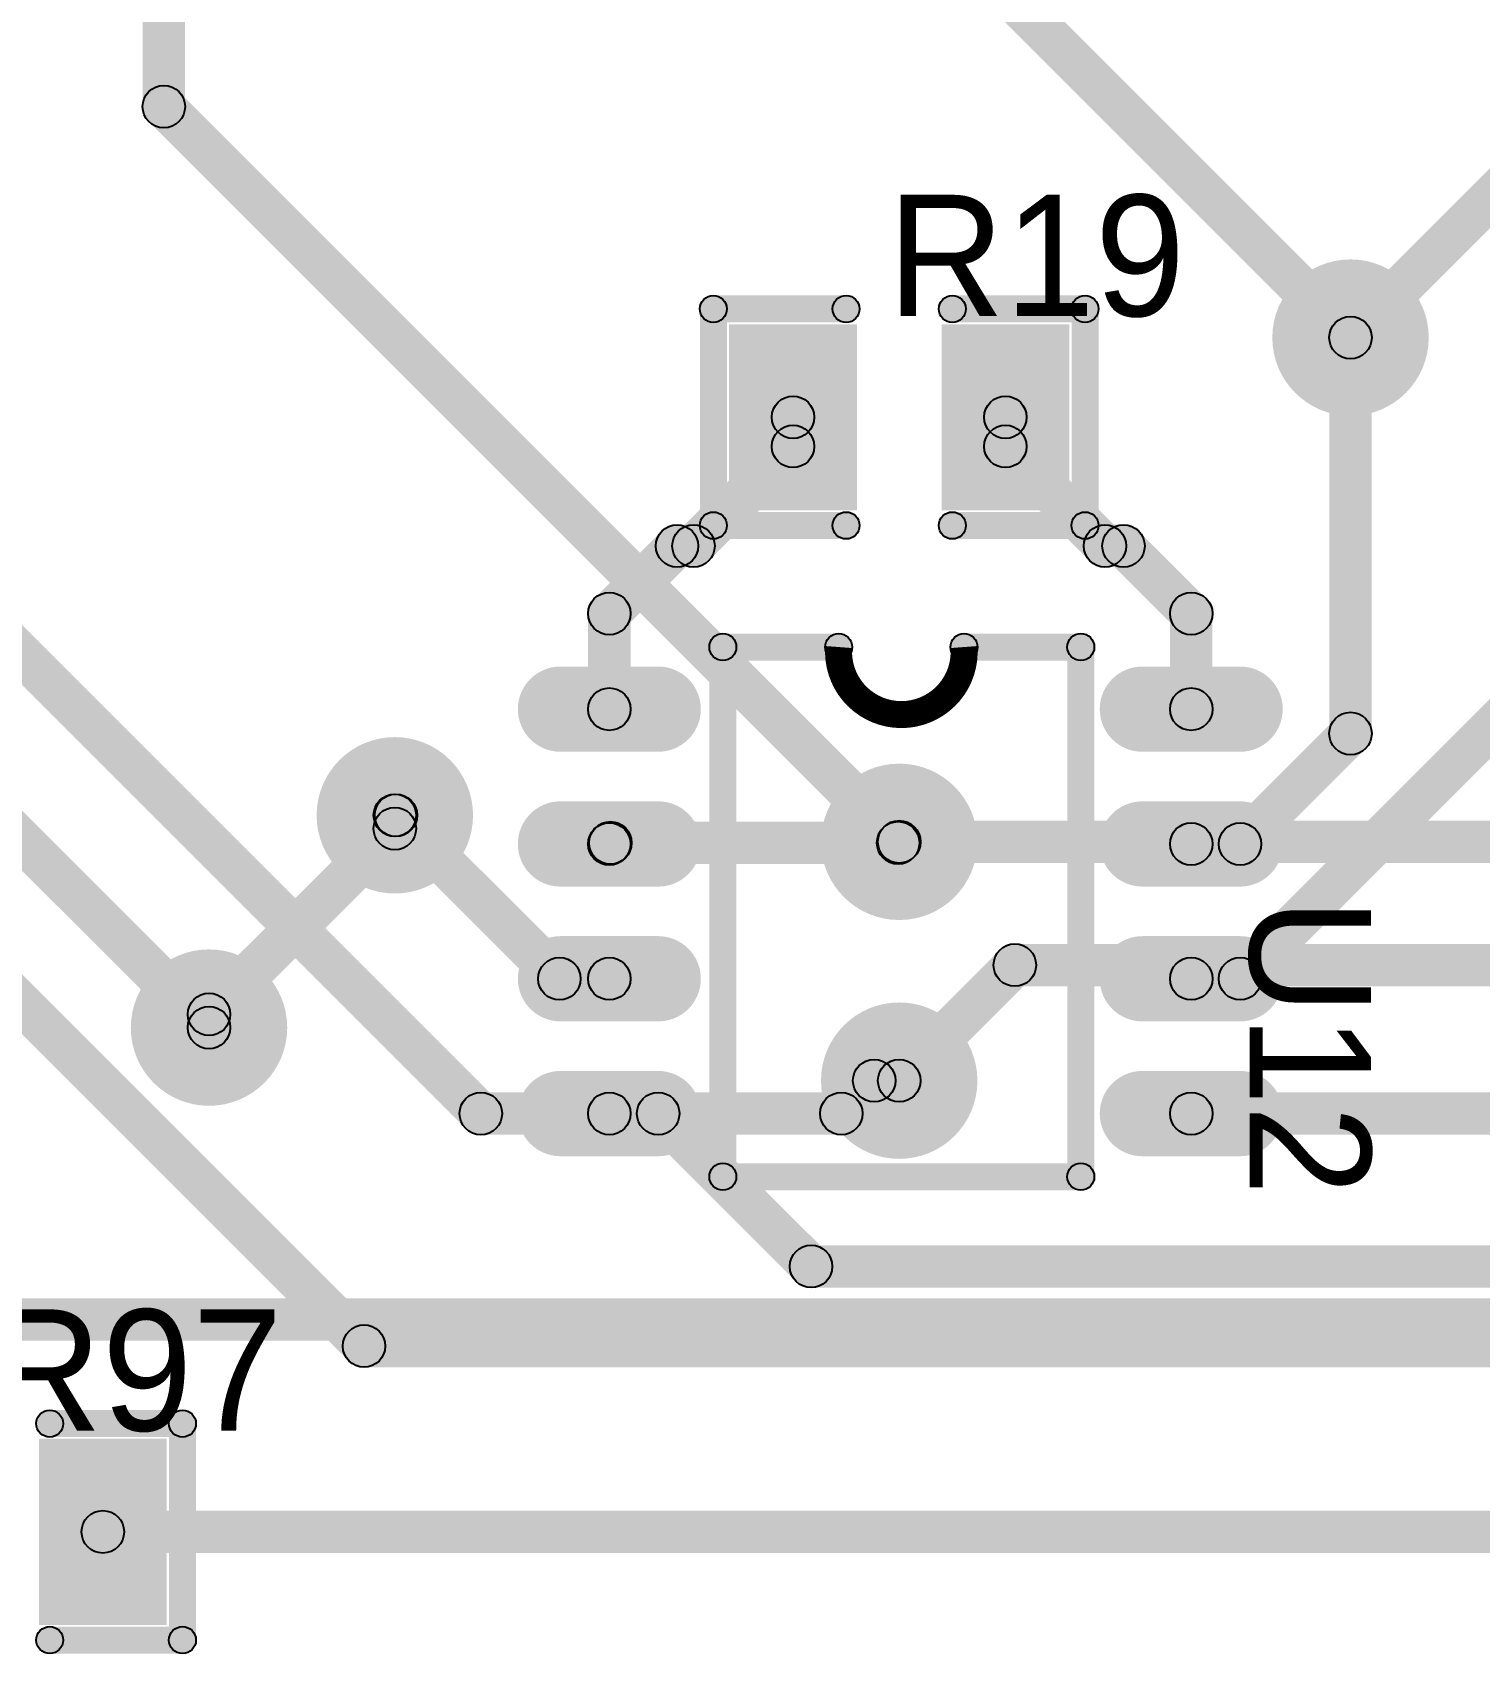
# Model space of a CAD drawing. Header units: millimetres. Extents: x 1.24 to 8.03, y 2.12 to 7.05.
# Drawn here: x 2.188 to 2.725, y 4.463 to 5.064 of the extents above; entities that cross this region are included whole.
import ezdxf

# ---------------------------------------------------------------- set-up
doc = ezdxf.new("R2010")
doc.units = ezdxf.units.MM
doc.header["$MEASUREMENT"] = 0
for name, color, linetype in [('BottomLayer', 5, 'Continuous'), ('BottomSolder', 6, 'Continuous'), ('TopLayer', 1, 'Continuous'), ('TopOverlay', 2, 'Continuous'), ('TopPaste', 8, 'Continuous'), ('TopSolder', 216, 'Continuous'), ('ViaHoleLayer', 16, 'Continuous')]:
    doc.layers.add(name, color=color, linetype=linetype)

# ---------------------------------------------------------------- blocks, each defined once
blk = doc.blocks.new('SOIC_8_L5_0_W4_0_P1_27_LS6_0_BL_10')
at = {"layer": 'TopLayer'}
h = blk.add_hatch(color=1, dxfattribs=at)
edge = h.paths.add_edge_path()
edge.add_arc((-0.075, 0.125984), 0.011811, 0, 180)
edge.add_line((-0.086811, 0.125984), (-0.086811, 0.089763))
edge.add_arc((-0.075, 0.089763), 0.011811, 180, 360)
edge.add_line((-0.063189, 0.089763), (-0.063189, 0.125984))
h = blk.add_hatch(color=1, dxfattribs=at)
edge = h.paths.add_edge_path()
edge.add_arc((-0.025, 0.125984), 0.011811, 0, 180)
edge.add_line((-0.036811, 0.125984), (-0.036811, 0.089763))
edge.add_arc((-0.025, 0.089763), 0.011811, 180, 360)
edge.add_line((-0.013189, 0.089763), (-0.013189, 0.125984))
h = blk.add_hatch(color=1, dxfattribs=at)
edge = h.paths.add_edge_path()
edge.add_arc((0.025, 0.125984), 0.011811, 0, 180)
edge.add_line((0.013189, 0.125984), (0.013189, 0.089763))
edge.add_arc((0.025, 0.089763), 0.011811, 180, 360)
edge.add_line((0.036811, 0.089763), (0.036811, 0.125984))
h = blk.add_hatch(color=1, dxfattribs=at)
edge = h.paths.add_edge_path()
edge.add_arc((0.075, 0.125984), 0.011811, 0, 180)
edge.add_line((0.063189, 0.125984), (0.063189, 0.089763))
edge.add_arc((0.075, 0.089763), 0.011811, 180, 360)
edge.add_line((0.086811, 0.089763), (0.086811, 0.125984))
h = blk.add_hatch(color=1, dxfattribs=at)
edge = h.paths.add_edge_path()
edge.add_arc((-0.075, -0.089763), 0.011811, 0, 180)
edge.add_line((-0.086811, -0.089763), (-0.086811, -0.125984))
edge.add_arc((-0.075, -0.125984), 0.011811, 180, 360)
edge.add_line((-0.063189, -0.125984), (-0.063189, -0.089763))
h = blk.add_hatch(color=1, dxfattribs=at)
edge = h.paths.add_edge_path()
edge.add_arc((-0.025, -0.089763), 0.011811, 0, 180)
edge.add_line((-0.036811, -0.089763), (-0.036811, -0.125984))
edge.add_arc((-0.025, -0.125984), 0.011811, 180, 360)
edge.add_line((-0.013189, -0.125984), (-0.013189, -0.089763))
h = blk.add_hatch(color=1, dxfattribs=at)
edge = h.paths.add_edge_path()
edge.add_arc((0.025, -0.089763), 0.011811, 0, 180)
edge.add_line((0.013189, -0.089763), (0.013189, -0.125984))
edge.add_arc((0.025, -0.125984), 0.011811, 180, 360)
edge.add_line((0.036811, -0.125984), (0.036811, -0.089763))
h = blk.add_hatch(color=1, dxfattribs=at)
edge = h.paths.add_edge_path()
edge.add_arc((0.075, -0.089763), 0.011811, 0, 180)
edge.add_line((0.063189, -0.089763), (0.063189, -0.125984))
edge.add_arc((0.075, -0.125984), 0.011811, 180, 360)
edge.add_line((0.086811, -0.125984), (0.086811, -0.089763))
at = {"layer": 'TopOverlay'}
h = blk.add_hatch(color=2, dxfattribs=at)
edge = h.paths.add_edge_path()
edge.add_arc((-0.098031, 0.066929), 0.005, 0, 360)
h = blk.add_hatch(color=2, dxfattribs=at)
edge = h.paths.add_edge_path()
edge.add_arc((-0.098031, 0.066929), 0.005, 0, 360)
for points in [[(-0.093031, 0.023622), (-0.103031, 0.023622), (-0.103031, 0.066929), (-0.093031, 0.066929)], [(0.098425, 0.071929), (0.098425, 0.061929), (-0.098031, 0.061929), (-0.098031, 0.071929)], [(0.103425, -0.065797), (0.093425, -0.065797), (0.093425, 0.066929), (0.103425, 0.066929)], [(-0.093031, -0.065797), (-0.103031, -0.065797), (-0.103031, -0.022835), (-0.093031, -0.022835)], [(0.098425, -0.060797), (0.098425, -0.070797), (-0.098031, -0.070797), (-0.098031, -0.060797)]]:
    blk.add_hatch(color=2, dxfattribs=at).paths.add_polyline_path(points)
h = blk.add_hatch(color=2, dxfattribs=at)
edge = h.paths.add_edge_path()
edge.add_arc((0.098425, 0.066929), 0.005, 0, 360)
h = blk.add_hatch(color=2, dxfattribs=at)
edge = h.paths.add_edge_path()
edge.add_arc((0.098425, 0.066929), 0.005, 0, 360)
h = blk.add_hatch(color=2, dxfattribs=at)
edge = h.paths.add_edge_path()
edge.add_arc((-0.098031, 0.023622), 0.005, 0, 360)
h = blk.add_hatch(color=2, dxfattribs=at)
edge = h.paths.add_edge_path()
edge.add_arc((-0.098031, 0.023622), 0.005, 0, 360)
h = blk.add_hatch(color=2, dxfattribs=at)
edge = h.paths.add_edge_path()
edge.add_arc((-0.098031, -0.022835), 0.005, 0, 360)
h = blk.add_hatch(color=2, dxfattribs=at)
edge = h.paths.add_edge_path()
edge.add_arc((-0.098031, -0.022835), 0.005, 0, 360)
h = blk.add_hatch(color=2, dxfattribs=at)
edge = h.paths.add_edge_path()
edge.add_arc((-0.098031, -0.065797), 0.005, 0, 360)
h = blk.add_hatch(color=2, dxfattribs=at)
edge = h.paths.add_edge_path()
edge.add_arc((-0.098031, -0.065797), 0.005, 0, 360)
h = blk.add_hatch(color=2, dxfattribs=at)
edge = h.paths.add_edge_path()
edge.add_arc((0.098425, -0.065797), 0.005, 0, 360)
h = blk.add_hatch(color=2, dxfattribs=at)
edge = h.paths.add_edge_path()
edge.add_arc((0.098425, -0.065797), 0.005, 0, 360)
at = {"layer": 'TopPaste'}
h = blk.add_hatch(color=8, dxfattribs=at)
edge = h.paths.add_edge_path()
edge.add_arc((-0.075, 0.125984), 0.011811, 0, 180)
edge.add_line((-0.086811, 0.125984), (-0.086811, 0.089763))
edge.add_arc((-0.075, 0.089763), 0.011811, 180, 360)
edge.add_line((-0.063189, 0.089763), (-0.063189, 0.125984))
h = blk.add_hatch(color=8, dxfattribs=at)
edge = h.paths.add_edge_path()
edge.add_arc((-0.025, 0.125984), 0.011811, 0, 180)
edge.add_line((-0.036811, 0.125984), (-0.036811, 0.089763))
edge.add_arc((-0.025, 0.089763), 0.011811, 180, 360)
edge.add_line((-0.013189, 0.089763), (-0.013189, 0.125984))
h = blk.add_hatch(color=8, dxfattribs=at)
edge = h.paths.add_edge_path()
edge.add_arc((0.025, 0.125984), 0.011811, 0, 180)
edge.add_line((0.013189, 0.125984), (0.013189, 0.089763))
edge.add_arc((0.025, 0.089763), 0.011811, 180, 360)
edge.add_line((0.036811, 0.089763), (0.036811, 0.125984))
h = blk.add_hatch(color=8, dxfattribs=at)
edge = h.paths.add_edge_path()
edge.add_arc((0.075, 0.125984), 0.011811, 0, 180)
edge.add_line((0.063189, 0.125984), (0.063189, 0.089763))
edge.add_arc((0.075, 0.089763), 0.011811, 180, 360)
edge.add_line((0.086811, 0.089763), (0.086811, 0.125984))
h = blk.add_hatch(color=8, dxfattribs=at)
edge = h.paths.add_edge_path()
edge.add_arc((-0.075, -0.089763), 0.011811, 0, 180)
edge.add_line((-0.086811, -0.089763), (-0.086811, -0.125984))
edge.add_arc((-0.075, -0.125984), 0.011811, 180, 360)
edge.add_line((-0.063189, -0.125984), (-0.063189, -0.089763))
h = blk.add_hatch(color=8, dxfattribs=at)
edge = h.paths.add_edge_path()
edge.add_arc((-0.025, -0.089763), 0.011811, 0, 180)
edge.add_line((-0.036811, -0.089763), (-0.036811, -0.125984))
edge.add_arc((-0.025, -0.125984), 0.011811, 180, 360)
edge.add_line((-0.013189, -0.125984), (-0.013189, -0.089763))
h = blk.add_hatch(color=8, dxfattribs=at)
edge = h.paths.add_edge_path()
edge.add_arc((0.025, -0.089763), 0.011811, 0, 180)
edge.add_line((0.013189, -0.089763), (0.013189, -0.125984))
edge.add_arc((0.025, -0.125984), 0.011811, 180, 360)
edge.add_line((0.036811, -0.125984), (0.036811, -0.089763))
h = blk.add_hatch(color=8, dxfattribs=at)
edge = h.paths.add_edge_path()
edge.add_arc((0.075, -0.089763), 0.011811, 0, 180)
edge.add_line((0.063189, -0.089763), (0.063189, -0.125984))
edge.add_arc((0.075, -0.125984), 0.011811, 180, 360)
edge.add_line((0.086811, -0.125984), (0.086811, -0.089763))
at = {"layer": 'TopSolder'}
h = blk.add_hatch(color=216, dxfattribs=at)
edge = h.paths.add_edge_path()
edge.add_arc((-0.075, 0.125984), 0.015811, 0, 180)
edge.add_line((-0.090811, 0.125984), (-0.090811, 0.089763))
edge.add_arc((-0.075, 0.089763), 0.015811, 180, 360)
edge.add_line((-0.059189, 0.089763), (-0.059189, 0.125984))
h = blk.add_hatch(color=216, dxfattribs=at)
edge = h.paths.add_edge_path()
edge.add_arc((-0.025, 0.125984), 0.015811, 0, 180)
edge.add_line((-0.040811, 0.125984), (-0.040811, 0.089763))
edge.add_arc((-0.025, 0.089763), 0.015811, 180, 360)
edge.add_line((-0.009189, 0.089763), (-0.009189, 0.125984))
h = blk.add_hatch(color=216, dxfattribs=at)
edge = h.paths.add_edge_path()
edge.add_arc((0.025, 0.125984), 0.015811, 0, 180)
edge.add_line((0.009189, 0.125984), (0.009189, 0.089763))
edge.add_arc((0.025, 0.089763), 0.015811, 180, 360)
edge.add_line((0.040811, 0.089763), (0.040811, 0.125984))
h = blk.add_hatch(color=216, dxfattribs=at)
edge = h.paths.add_edge_path()
edge.add_arc((0.075, 0.125984), 0.015811, 0, 180)
edge.add_line((0.059189, 0.125984), (0.059189, 0.089763))
edge.add_arc((0.075, 0.089763), 0.015811, 180, 360)
edge.add_line((0.090811, 0.089763), (0.090811, 0.125984))
h = blk.add_hatch(color=216, dxfattribs=at)
edge = h.paths.add_edge_path()
edge.add_arc((-0.075, -0.089763), 0.015811, 0, 180)
edge.add_line((-0.090811, -0.089763), (-0.090811, -0.125984))
edge.add_arc((-0.075, -0.125984), 0.015811, 180, 360)
edge.add_line((-0.059189, -0.125984), (-0.059189, -0.089763))
h = blk.add_hatch(color=216, dxfattribs=at)
edge = h.paths.add_edge_path()
edge.add_arc((-0.025, -0.089763), 0.015811, 0, 180)
edge.add_line((-0.040811, -0.089763), (-0.040811, -0.125984))
edge.add_arc((-0.025, -0.125984), 0.015811, 180, 360)
edge.add_line((-0.009189, -0.125984), (-0.009189, -0.089763))
h = blk.add_hatch(color=216, dxfattribs=at)
edge = h.paths.add_edge_path()
edge.add_arc((0.025, -0.089763), 0.015811, 0, 180)
edge.add_line((0.009189, -0.089763), (0.009189, -0.125984))
edge.add_arc((0.025, -0.125984), 0.015811, 180, 360)
edge.add_line((0.040811, -0.125984), (0.040811, -0.089763))
h = blk.add_hatch(color=216, dxfattribs=at)
edge = h.paths.add_edge_path()
edge.add_arc((0.075, -0.089763), 0.015811, 0, 180)
edge.add_line((0.059189, -0.089763), (0.059189, -0.125984))
edge.add_arc((0.075, -0.125984), 0.015811, 180, 360)
edge.add_line((0.090811, -0.125984), (0.090811, -0.089763))
at = {"layer": 'TopOverlay', "const_width": 0.01}
blk.add_lwpolyline([(-0.098031, 0.023622, -1.0785851), (-0.098031, -0.022835)], format="xyb", dxfattribs=at)
at = {"layer": 'TopOverlay'}
for centre in [(-0.098031, 0.066929), (-0.098031, 0.066929), (0.098425, 0.066929), (0.098425, 0.066929), (-0.098031, 0.023622), (-0.098031, 0.023622), (-0.098031, -0.022835), (-0.098031, -0.022835), (-0.098031, -0.065797), (-0.098031, -0.065797), (0.098425, -0.065797), (0.098425, -0.065797)]:
    blk.add_circle(centre, 0.005, dxfattribs=at)
blk = doc.blocks.new('R0805_66')
at = {"layer": 'TopLayer'}
for points in [[(-0.05906, 0.03051), (-0.01969, 0.03051), (-0.01969, -0.03051), (-0.05906, -0.03051)], [(0.01969, 0.03051), (0.05906, 0.03051), (0.05906, -0.03051), (0.01969, -0.03051)]]:
    blk.add_hatch(color=1, dxfattribs=at).paths.add_polyline_path(points)
at = {"layer": 'TopOverlay'}
h = blk.add_hatch(color=2, dxfattribs=at)
edge = h.paths.add_edge_path()
edge.add_arc((-0.0689, 0.04016), 0.005, 0, 360)
h = blk.add_hatch(color=2, dxfattribs=at)
edge = h.paths.add_edge_path()
edge.add_arc((-0.0689, 0.04016), 0.005, 0, 360)
for points in [[(-0.0689, 0.03516), (-0.0689, 0.04516), (-0.01969, 0.04516), (-0.01969, 0.03516)], [(0.01969, 0.03516), (0.01969, 0.04516), (0.0689, 0.04516), (0.0689, 0.03516)], [(-0.0739, 0.04016), (-0.0639, 0.04016), (-0.0639, -0.04016), (-0.0739, -0.04016)], [(0.0739, -0.04016), (0.0639, -0.04016), (0.0639, 0.04016), (0.0739, 0.04016)], [(-0.0689, -0.04516), (-0.0689, -0.03516), (-0.01969, -0.03516), (-0.01969, -0.04516)], [(0.01969, -0.04516), (0.01969, -0.03516), (0.0689, -0.03516), (0.0689, -0.04516)]]:
    blk.add_hatch(color=2, dxfattribs=at).paths.add_polyline_path(points)
h = blk.add_hatch(color=2, dxfattribs=at)
edge = h.paths.add_edge_path()
edge.add_arc((-0.01969, 0.04016), 0.005, 0, 360)
h = blk.add_hatch(color=2, dxfattribs=at)
edge = h.paths.add_edge_path()
edge.add_arc((0.01969, 0.04016), 0.005, 0, 360)
h = blk.add_hatch(color=2, dxfattribs=at)
edge = h.paths.add_edge_path()
edge.add_arc((0.0689, 0.04016), 0.005, 0, 360)
h = blk.add_hatch(color=2, dxfattribs=at)
edge = h.paths.add_edge_path()
edge.add_arc((0.0689, 0.04016), 0.005, 0, 360)
h = blk.add_hatch(color=2, dxfattribs=at)
edge = h.paths.add_edge_path()
edge.add_arc((-0.0689, -0.04016), 0.005, 0, 360)
h = blk.add_hatch(color=2, dxfattribs=at)
edge = h.paths.add_edge_path()
edge.add_arc((-0.0689, -0.04016), 0.005, 0, 360)
h = blk.add_hatch(color=2, dxfattribs=at)
edge = h.paths.add_edge_path()
edge.add_arc((-0.01969, -0.04016), 0.005, 0, 360)
h = blk.add_hatch(color=2, dxfattribs=at)
edge = h.paths.add_edge_path()
edge.add_arc((0.01969, -0.04016), 0.005, 0, 360)
h = blk.add_hatch(color=2, dxfattribs=at)
edge = h.paths.add_edge_path()
edge.add_arc((0.0689, -0.04016), 0.005, 0, 360)
h = blk.add_hatch(color=2, dxfattribs=at)
edge = h.paths.add_edge_path()
edge.add_arc((0.0689, -0.04016), 0.005, 0, 360)
at = {"layer": 'TopPaste'}
for points in [[(-0.05906, 0.03051), (-0.01969, 0.03051), (-0.01969, -0.03051), (-0.05906, -0.03051)], [(0.01969, 0.03051), (0.05906, 0.03051), (0.05906, -0.03051), (0.01969, -0.03051)]]:
    blk.add_hatch(color=8, dxfattribs=at).paths.add_polyline_path(points)
at = {"layer": 'TopSolder'}
for points in [[(-0.06305, 0.03451), (-0.01569, 0.03451), (-0.01569, -0.03451), (-0.06305, -0.03451)], [(0.01569, 0.03451), (0.06305, 0.03451), (0.06305, -0.03451), (0.01569, -0.03451)]]:
    blk.add_hatch(color=216, dxfattribs=at).paths.add_polyline_path(points)
at = {"layer": 'TopOverlay'}
for centre in [(-0.0689, 0.04016), (-0.0689, 0.04016), (-0.01969, 0.04016), (0.01969, 0.04016), (0.0689, 0.04016), (0.0689, 0.04016), (-0.0689, -0.04016), (-0.0689, -0.04016), (-0.01969, -0.04016), (0.01969, -0.04016), (0.0689, -0.04016), (0.0689, -0.04016)]:
    blk.add_circle(centre, 0.005, dxfattribs=at)
blk = doc.blocks.new('R0805_72')
at = {"layer": 'TopLayer'}
for points in [[(-0.05906, 0.03051), (-0.01969, 0.03051), (-0.01969, -0.03051), (-0.05906, -0.03051)], [(0.01969, 0.03051), (0.05906, 0.03051), (0.05906, -0.03051), (0.01969, -0.03051)]]:
    blk.add_hatch(color=1, dxfattribs=at).paths.add_polyline_path(points)
at = {"layer": 'TopOverlay'}
h = blk.add_hatch(color=2, dxfattribs=at)
edge = h.paths.add_edge_path()
edge.add_arc((-0.0689, 0.04016), 0.005, 0, 360)
h = blk.add_hatch(color=2, dxfattribs=at)
edge = h.paths.add_edge_path()
edge.add_arc((-0.0689, 0.04016), 0.005, 0, 360)
for points in [[(-0.0689, 0.03516), (-0.0689, 0.04516), (-0.01969, 0.04516), (-0.01969, 0.03516)], [(0.01969, 0.03516), (0.01969, 0.04516), (0.0689, 0.04516), (0.0689, 0.03516)], [(-0.0739, 0.04016), (-0.0639, 0.04016), (-0.0639, -0.04016), (-0.0739, -0.04016)], [(0.0739, -0.04016), (0.0639, -0.04016), (0.0639, 0.04016), (0.0739, 0.04016)], [(-0.0689, -0.04516), (-0.0689, -0.03516), (-0.01969, -0.03516), (-0.01969, -0.04516)], [(0.01969, -0.04516), (0.01969, -0.03516), (0.0689, -0.03516), (0.0689, -0.04516)]]:
    blk.add_hatch(color=2, dxfattribs=at).paths.add_polyline_path(points)
h = blk.add_hatch(color=2, dxfattribs=at)
edge = h.paths.add_edge_path()
edge.add_arc((-0.01969, 0.04016), 0.005, 0, 360)
h = blk.add_hatch(color=2, dxfattribs=at)
edge = h.paths.add_edge_path()
edge.add_arc((0.01969, 0.04016), 0.005, 0, 360)
h = blk.add_hatch(color=2, dxfattribs=at)
edge = h.paths.add_edge_path()
edge.add_arc((0.0689, 0.04016), 0.005, 0, 360)
h = blk.add_hatch(color=2, dxfattribs=at)
edge = h.paths.add_edge_path()
edge.add_arc((0.0689, 0.04016), 0.005, 0, 360)
h = blk.add_hatch(color=2, dxfattribs=at)
edge = h.paths.add_edge_path()
edge.add_arc((-0.0689, -0.04016), 0.005, 0, 360)
h = blk.add_hatch(color=2, dxfattribs=at)
edge = h.paths.add_edge_path()
edge.add_arc((-0.0689, -0.04016), 0.005, 0, 360)
h = blk.add_hatch(color=2, dxfattribs=at)
edge = h.paths.add_edge_path()
edge.add_arc((-0.01969, -0.04016), 0.005, 0, 360)
h = blk.add_hatch(color=2, dxfattribs=at)
edge = h.paths.add_edge_path()
edge.add_arc((0.01969, -0.04016), 0.005, 0, 360)
h = blk.add_hatch(color=2, dxfattribs=at)
edge = h.paths.add_edge_path()
edge.add_arc((0.0689, -0.04016), 0.005, 0, 360)
h = blk.add_hatch(color=2, dxfattribs=at)
edge = h.paths.add_edge_path()
edge.add_arc((0.0689, -0.04016), 0.005, 0, 360)
at = {"layer": 'TopPaste'}
for points in [[(-0.05906, 0.03051), (-0.01969, 0.03051), (-0.01969, -0.03051), (-0.05906, -0.03051)], [(0.01969, 0.03051), (0.05906, 0.03051), (0.05906, -0.03051), (0.01969, -0.03051)]]:
    blk.add_hatch(color=8, dxfattribs=at).paths.add_polyline_path(points)
at = {"layer": 'TopSolder'}
for points in [[(-0.06305, 0.03451), (-0.01569, 0.03451), (-0.01569, -0.03451), (-0.06305, -0.03451)], [(0.01569, 0.03451), (0.06305, 0.03451), (0.06305, -0.03451), (0.01569, -0.03451)]]:
    blk.add_hatch(color=216, dxfattribs=at).paths.add_polyline_path(points)
at = {"layer": 'TopOverlay'}
for centre in [(-0.0689, 0.04016), (-0.0689, 0.04016), (-0.01969, 0.04016), (0.01969, 0.04016), (0.0689, 0.04016), (0.0689, 0.04016), (-0.0689, -0.04016), (-0.0689, -0.04016), (-0.01969, -0.04016), (0.01969, -0.04016), (0.0689, -0.04016), (0.0689, -0.04016)]:
    blk.add_circle(centre, 0.005, dxfattribs=at)

msp = doc.modelspace()

# ---------------------------------------------------------------- hatches: boundary and pattern name
at = {"layer": 'BottomLayer'}
for points in [[(2.30742, 5.30939), (2.31856, 5.32053), (2.68273, 4.95636), (2.6716, 4.94522)], [(2.24505, 5.03645), (2.2293, 5.03645), (2.2293, 5.1194), (2.24505, 5.1194)], [(2.23161, 5.03088), (2.24274, 5.04201), (2.51541, 4.76935), (2.50427, 4.75821)], [(2.2595, 4.69424), (2.24837, 4.70537), (2.31727, 4.77427), (2.3284, 4.76313)], [(2.33071, 4.7687), (2.31496, 4.7687), (2.31496, 4.77362), (2.33071, 4.77362)], [(2.50984, 4.75591), (2.50984, 4.77165), (3.00197, 4.77165), (3.00197, 4.75591)], [(2.55272, 4.7102), (2.55272, 4.72594), (3.41185, 4.72594), (3.41185, 4.7102)], [(2.51541, 4.66963), (2.50427, 4.68076), (2.54715, 4.72364), (2.55828, 4.7125)], [(2.26181, 4.69488), (2.24606, 4.69488), (2.24606, 4.6998), (2.26181, 4.6998)], [(2.07677, 4.57874), (2.07677, 4.59449), (3.22201, 4.59449), (3.22201, 4.57874)]]:
    msp.add_hatch(color=5, dxfattribs=at).paths.add_polyline_path(points)
h = msp.add_hatch(color=5, dxfattribs=at)
edge = h.paths.add_edge_path()
edge.add_arc((2.23718, 5.03645), 0.00787, 0, 360)
h = msp.add_hatch(color=5, dxfattribs=at)
edge = h.paths.add_edge_path()
edge.add_arc((2.23718, 5.03645), 0.00787, 0, 360)
h = msp.add_hatch(color=5, dxfattribs=at)
edge = h.paths.add_edge_path()
edge.add_arc((2.67717, 4.95079), 0.025, 0, 360)
h = msp.add_hatch(color=5, dxfattribs=at)
edge = h.paths.add_edge_path()
edge.add_arc((2.67717, 4.95079), 0.00787, 0, 360)
h = msp.add_hatch(color=5, dxfattribs=at)
edge = h.paths.add_edge_path()
edge.add_arc((2.32283, 4.77362), 0.025, 0, 360)
h = msp.add_hatch(color=5, dxfattribs=at)
edge = h.paths.add_edge_path()
edge.add_arc((2.50984, 4.76378), 0.025, 0, 360)
h = msp.add_hatch(color=5, dxfattribs=at)
edge = h.paths.add_edge_path()
edge.add_arc((2.32283, 4.77362), 0.00787, 0, 360)
h = msp.add_hatch(color=5, dxfattribs=at)
edge = h.paths.add_edge_path()
edge.add_arc((2.32283, 4.7687), 0.00787, 0, 360)
h = msp.add_hatch(color=5, dxfattribs=at)
edge = h.paths.add_edge_path()
edge.add_arc((2.32283, 4.7687), 0.00787, 0, 360)
h = msp.add_hatch(color=5, dxfattribs=at)
edge = h.paths.add_edge_path()
edge.add_arc((2.50984, 4.76378), 0.00787, 0, 360)
h = msp.add_hatch(color=5, dxfattribs=at)
edge = h.paths.add_edge_path()
edge.add_arc((2.50984, 4.76378), 0.00787, 0, 360)
h = msp.add_hatch(color=5, dxfattribs=at)
edge = h.paths.add_edge_path()
edge.add_arc((2.55272, 4.71807), 0.00787, 0, 360)
h = msp.add_hatch(color=5, dxfattribs=at)
edge = h.paths.add_edge_path()
edge.add_arc((2.55272, 4.71807), 0.00787, 0, 360)
h = msp.add_hatch(color=5, dxfattribs=at)
edge = h.paths.add_edge_path()
edge.add_arc((2.25394, 4.69488), 0.025, 0, 360)
h = msp.add_hatch(color=5, dxfattribs=at)
edge = h.paths.add_edge_path()
edge.add_arc((2.25394, 4.6998), 0.00787, 0, 360)
h = msp.add_hatch(color=5, dxfattribs=at)
edge = h.paths.add_edge_path()
edge.add_arc((2.25394, 4.6998), 0.00787, 0, 360)
h = msp.add_hatch(color=5, dxfattribs=at)
edge = h.paths.add_edge_path()
edge.add_arc((2.25394, 4.69488), 0.00787, 0, 360)
h = msp.add_hatch(color=5, dxfattribs=at)
edge = h.paths.add_edge_path()
edge.add_arc((2.50984, 4.6752), 0.025, 0, 360)
h = msp.add_hatch(color=5, dxfattribs=at)
edge = h.paths.add_edge_path()
edge.add_arc((2.50984, 4.6752), 0.00787, 0, 360)
at = {"layer": 'BottomSolder'}
h = msp.add_hatch(color=6, dxfattribs=at)
edge = h.paths.add_edge_path()
edge.add_arc((2.67717, 4.95079), 0.029, 0, 360)
h = msp.add_hatch(color=6, dxfattribs=at)
edge = h.paths.add_edge_path()
edge.add_arc((2.32283, 4.77362), 0.029, 0, 360)
h = msp.add_hatch(color=6, dxfattribs=at)
edge = h.paths.add_edge_path()
edge.add_arc((2.50984, 4.76378), 0.029, 0, 360)
h = msp.add_hatch(color=6, dxfattribs=at)
edge = h.paths.add_edge_path()
edge.add_arc((2.25394, 4.69488), 0.029, 0, 360)
h = msp.add_hatch(color=6, dxfattribs=at)
edge = h.paths.add_edge_path()
edge.add_arc((2.50984, 4.6752), 0.029, 0, 360)
at = {"layer": 'TopLayer'}
for points in [[(2.68273, 4.94522), (2.6716, 4.95636), (2.76018, 5.04494), (2.77132, 5.0338)], [(2.68504, 4.80394), (2.66929, 4.80394), (2.66929, 4.95079), (2.68504, 4.95079)], [(1.96136, 4.91569), (1.97249, 4.92683), (2.31698, 4.58234), (2.30585, 4.5712)], [(2.47835, 4.91043), (2.4626, 4.91043), (2.4626, 4.92126), (2.47835, 4.92126)], [(2.55709, 4.91043), (2.54134, 4.91043), (2.54134, 4.92126), (2.55709, 4.92126)], [(2.43913, 4.86796), (2.428, 4.87909), (2.4649, 4.916), (2.47604, 4.90487)], [(2.54364, 4.90487), (2.55478, 4.916), (2.59169, 4.87909), (2.58055, 4.86796)], [(2.40793, 4.84286), (2.39679, 4.85399), (2.42189, 4.87909), (2.43303, 4.86796)], [(2.42746, 4.86565), (2.42746, 4.8814), (2.43356, 4.8814), (2.43356, 4.86565)], [(2.58612, 4.86565), (2.58612, 4.8814), (2.59301, 4.8814), (2.59301, 4.86565)], [(2.58744, 4.86796), (2.59858, 4.87909), (2.62368, 4.85399), (2.61254, 4.84286)], [(2.14994, 4.85664), (2.16108, 4.86777), (2.36029, 4.66856), (2.34916, 4.65742)], [(2.64179, 4.70742), (2.63065, 4.71856), (2.77002, 4.85793), (2.78116, 4.84679)], [(2.41024, 4.81299), (2.39449, 4.81299), (2.39449, 4.84843), (2.41024, 4.84843)], [(2.62598, 4.81299), (2.61024, 4.81299), (2.61024, 4.84843), (2.62598, 4.84843)], [(2.1319, 4.80578), (2.14304, 4.81692), (2.2595, 4.70045), (2.24837, 4.68931)], [(2.64179, 4.75742), (2.63065, 4.76856), (2.6716, 4.8095), (2.68273, 4.79837)], [(2.32283, 4.76575), (2.32283, 4.7815), (2.32323, 4.7815), (2.32323, 4.76575)], [(2.31766, 4.76805), (2.3288, 4.77919), (2.38943, 4.71856), (2.37829, 4.70742)], [(2.40793, 4.75742), (2.39679, 4.76856), (2.39719, 4.76895), (2.40832, 4.75782)], [(2.40276, 4.75551), (2.40276, 4.77126), (2.50945, 4.77126), (2.50945, 4.75551)], [(2.51502, 4.75782), (2.50388, 4.76895), (2.50427, 4.76935), (2.51541, 4.75821)], [(2.61811, 4.75512), (2.61811, 4.77087), (2.63622, 4.77087), (2.63622, 4.75512)], [(2.38386, 4.70512), (2.38386, 4.72087), (2.40236, 4.72087), (2.40236, 4.70512)], [(2.61811, 4.70512), (2.61811, 4.72087), (2.63622, 4.72087), (2.63622, 4.70512)], [(2.49394, 4.65742), (2.4828, 4.66856), (2.49501, 4.68076), (2.50614, 4.66963)], [(2.50057, 4.66732), (2.50057, 4.68307), (2.50984, 4.68307), (2.50984, 4.66732)], [(2.35472, 4.65512), (2.35472, 4.67087), (2.40236, 4.67087), (2.40236, 4.65512)], [(2.40236, 4.65512), (2.40236, 4.67087), (2.42047, 4.67087), (2.42047, 4.65512)], [(2.4149, 4.65742), (2.42604, 4.66856), (2.48273, 4.61187), (2.4716, 4.60073)], [(2.42047, 4.65512), (2.42047, 4.67087), (2.48837, 4.67087), (2.48837, 4.65512)], [(2.61811, 4.65512), (2.61811, 4.67087), (2.74427, 4.67087), (2.74427, 4.65512)], [(2.47717, 4.59843), (2.47717, 4.61417), (2.83786, 4.61417), (2.83786, 4.59843)], [(2.31141, 4.5689), (2.31141, 4.58465), (2.95276, 4.58465), (2.95276, 4.5689)], [(2.21457, 4.5), (2.21457, 4.51575), (2.9626, 4.51575), (2.9626, 4.5)]]:
    msp.add_hatch(color=1, dxfattribs=at).paths.add_polyline_path(points)
h = msp.add_hatch(color=1, dxfattribs=at)
edge = h.paths.add_edge_path()
edge.add_arc((2.67717, 4.95079), 0.025, 0, 360)
h = msp.add_hatch(color=1, dxfattribs=at)
edge = h.paths.add_edge_path()
edge.add_arc((2.67717, 4.95079), 0.00787, 0, 360)
h = msp.add_hatch(color=1, dxfattribs=at)
edge = h.paths.add_edge_path()
edge.add_arc((2.67717, 4.95079), 0.00787, 0, 360)
h = msp.add_hatch(color=1, dxfattribs=at)
edge = h.paths.add_edge_path()
edge.add_arc((2.47047, 4.92126), 0.00787, 0, 360)
h = msp.add_hatch(color=1, dxfattribs=at)
edge = h.paths.add_edge_path()
edge.add_arc((2.54921, 4.92126), 0.00787, 0, 360)
h = msp.add_hatch(color=1, dxfattribs=at)
edge = h.paths.add_edge_path()
edge.add_arc((2.47047, 4.91043), 0.00787, 0, 360)
h = msp.add_hatch(color=1, dxfattribs=at)
edge = h.paths.add_edge_path()
edge.add_arc((2.47047, 4.91043), 0.00787, 0, 360)
h = msp.add_hatch(color=1, dxfattribs=at)
edge = h.paths.add_edge_path()
edge.add_arc((2.54921, 4.91043), 0.00787, 0, 360)
h = msp.add_hatch(color=1, dxfattribs=at)
edge = h.paths.add_edge_path()
edge.add_arc((2.54921, 4.91043), 0.00787, 0, 360)
h = msp.add_hatch(color=1, dxfattribs=at)
edge = h.paths.add_edge_path()
edge.add_arc((2.42746, 4.87352), 0.00787, 0, 360)
h = msp.add_hatch(color=1, dxfattribs=at)
edge = h.paths.add_edge_path()
edge.add_arc((2.42746, 4.87352), 0.00787, 0, 360)
h = msp.add_hatch(color=1, dxfattribs=at)
edge = h.paths.add_edge_path()
edge.add_arc((2.43356, 4.87352), 0.00787, 0, 360)
h = msp.add_hatch(color=1, dxfattribs=at)
edge = h.paths.add_edge_path()
edge.add_arc((2.43356, 4.87352), 0.00787, 0, 360)
h = msp.add_hatch(color=1, dxfattribs=at)
edge = h.paths.add_edge_path()
edge.add_arc((2.58612, 4.87352), 0.00787, 0, 360)
h = msp.add_hatch(color=1, dxfattribs=at)
edge = h.paths.add_edge_path()
edge.add_arc((2.58612, 4.87352), 0.00787, 0, 360)
h = msp.add_hatch(color=1, dxfattribs=at)
edge = h.paths.add_edge_path()
edge.add_arc((2.59301, 4.87352), 0.00787, 0, 360)
h = msp.add_hatch(color=1, dxfattribs=at)
edge = h.paths.add_edge_path()
edge.add_arc((2.59301, 4.87352), 0.00787, 0, 360)
h = msp.add_hatch(color=1, dxfattribs=at)
edge = h.paths.add_edge_path()
edge.add_arc((2.40236, 4.84843), 0.00787, 0, 360)
h = msp.add_hatch(color=1, dxfattribs=at)
edge = h.paths.add_edge_path()
edge.add_arc((2.40236, 4.84843), 0.00787, 0, 360)
h = msp.add_hatch(color=1, dxfattribs=at)
edge = h.paths.add_edge_path()
edge.add_arc((2.61811, 4.84843), 0.00787, 0, 360)
h = msp.add_hatch(color=1, dxfattribs=at)
edge = h.paths.add_edge_path()
edge.add_arc((2.61811, 4.84843), 0.00787, 0, 360)
h = msp.add_hatch(color=1, dxfattribs=at)
edge = h.paths.add_edge_path()
edge.add_arc((2.40236, 4.81299), 0.00787, 0, 360)
h = msp.add_hatch(color=1, dxfattribs=at)
edge = h.paths.add_edge_path()
edge.add_arc((2.61811, 4.81299), 0.00787, 0, 360)
h = msp.add_hatch(color=1, dxfattribs=at)
edge = h.paths.add_edge_path()
edge.add_arc((2.67717, 4.80394), 0.00787, 0, 360)
h = msp.add_hatch(color=1, dxfattribs=at)
edge = h.paths.add_edge_path()
edge.add_arc((2.67717, 4.80394), 0.00787, 0, 360)
h = msp.add_hatch(color=1, dxfattribs=at)
edge = h.paths.add_edge_path()
edge.add_arc((2.32283, 4.77362), 0.025, 0, 360)
h = msp.add_hatch(color=1, dxfattribs=at)
edge = h.paths.add_edge_path()
edge.add_arc((2.50984, 4.76378), 0.025, 0, 360)
h = msp.add_hatch(color=1, dxfattribs=at)
edge = h.paths.add_edge_path()
edge.add_arc((2.32283, 4.77362), 0.00787, 0, 360)
h = msp.add_hatch(color=1, dxfattribs=at)
edge = h.paths.add_edge_path()
edge.add_arc((2.32323, 4.77362), 0.00787, 0, 360)
h = msp.add_hatch(color=1, dxfattribs=at)
edge = h.paths.add_edge_path()
edge.add_arc((2.32323, 4.77362), 0.00787, 0, 360)
h = msp.add_hatch(color=1, dxfattribs=at)
edge = h.paths.add_edge_path()
edge.add_arc((2.40236, 4.76299), 0.00787, 0, 360)
h = msp.add_hatch(color=1, dxfattribs=at)
edge = h.paths.add_edge_path()
edge.add_arc((2.40276, 4.76339), 0.00787, 0, 360)
h = msp.add_hatch(color=1, dxfattribs=at)
edge = h.paths.add_edge_path()
edge.add_arc((2.40276, 4.76339), 0.00787, 0, 360)
h = msp.add_hatch(color=1, dxfattribs=at)
edge = h.paths.add_edge_path()
edge.add_arc((2.50945, 4.76339), 0.00787, 0, 360)
h = msp.add_hatch(color=1, dxfattribs=at)
edge = h.paths.add_edge_path()
edge.add_arc((2.50945, 4.76339), 0.00787, 0, 360)
h = msp.add_hatch(color=1, dxfattribs=at)
edge = h.paths.add_edge_path()
edge.add_arc((2.50984, 4.76378), 0.00787, 0, 360)
h = msp.add_hatch(color=1, dxfattribs=at)
edge = h.paths.add_edge_path()
edge.add_arc((2.61811, 4.76299), 0.00787, 0, 360)
h = msp.add_hatch(color=1, dxfattribs=at)
edge = h.paths.add_edge_path()
edge.add_arc((2.63622, 4.76299), 0.00787, 0, 360)
h = msp.add_hatch(color=1, dxfattribs=at)
edge = h.paths.add_edge_path()
edge.add_arc((2.63622, 4.76299), 0.00787, 0, 360)
h = msp.add_hatch(color=1, dxfattribs=at)
edge = h.paths.add_edge_path()
edge.add_arc((2.38386, 4.71299), 0.00787, 0, 360)
h = msp.add_hatch(color=1, dxfattribs=at)
edge = h.paths.add_edge_path()
edge.add_arc((2.38386, 4.71299), 0.00787, 0, 360)
h = msp.add_hatch(color=1, dxfattribs=at)
edge = h.paths.add_edge_path()
edge.add_arc((2.40236, 4.71299), 0.00787, 0, 360)
h = msp.add_hatch(color=1, dxfattribs=at)
edge = h.paths.add_edge_path()
edge.add_arc((2.61811, 4.71299), 0.00787, 0, 360)
h = msp.add_hatch(color=1, dxfattribs=at)
edge = h.paths.add_edge_path()
edge.add_arc((2.63622, 4.71299), 0.00787, 0, 360)
h = msp.add_hatch(color=1, dxfattribs=at)
edge = h.paths.add_edge_path()
edge.add_arc((2.63622, 4.71299), 0.00787, 0, 360)
h = msp.add_hatch(color=1, dxfattribs=at)
edge = h.paths.add_edge_path()
edge.add_arc((2.25394, 4.69488), 0.025, 0, 360)
h = msp.add_hatch(color=1, dxfattribs=at)
edge = h.paths.add_edge_path()
edge.add_arc((2.25394, 4.69488), 0.00787, 0, 360)
h = msp.add_hatch(color=1, dxfattribs=at)
edge = h.paths.add_edge_path()
edge.add_arc((2.50984, 4.6752), 0.025, 0, 360)
h = msp.add_hatch(color=1, dxfattribs=at)
edge = h.paths.add_edge_path()
edge.add_arc((2.50057, 4.6752), 0.00787, 0, 360)
h = msp.add_hatch(color=1, dxfattribs=at)
edge = h.paths.add_edge_path()
edge.add_arc((2.50057, 4.6752), 0.00787, 0, 360)
h = msp.add_hatch(color=1, dxfattribs=at)
edge = h.paths.add_edge_path()
edge.add_arc((2.50984, 4.6752), 0.00787, 0, 360)
h = msp.add_hatch(color=1, dxfattribs=at)
edge = h.paths.add_edge_path()
edge.add_arc((2.35472, 4.66299), 0.00787, 0, 360)
h = msp.add_hatch(color=1, dxfattribs=at)
edge = h.paths.add_edge_path()
edge.add_arc((2.35472, 4.66299), 0.00787, 0, 360)
h = msp.add_hatch(color=1, dxfattribs=at)
edge = h.paths.add_edge_path()
edge.add_arc((2.40236, 4.66299), 0.00787, 0, 360)
h = msp.add_hatch(color=1, dxfattribs=at)
edge = h.paths.add_edge_path()
edge.add_arc((2.40236, 4.66299), 0.00787, 0, 360)
h = msp.add_hatch(color=1, dxfattribs=at)
edge = h.paths.add_edge_path()
edge.add_arc((2.42047, 4.66299), 0.00787, 0, 360)
h = msp.add_hatch(color=1, dxfattribs=at)
edge = h.paths.add_edge_path()
edge.add_arc((2.42047, 4.66299), 0.00787, 0, 360)
h = msp.add_hatch(color=1, dxfattribs=at)
edge = h.paths.add_edge_path()
edge.add_arc((2.42047, 4.66299), 0.00787, 0, 360)
h = msp.add_hatch(color=1, dxfattribs=at)
edge = h.paths.add_edge_path()
edge.add_arc((2.48837, 4.66299), 0.00787, 0, 360)
h = msp.add_hatch(color=1, dxfattribs=at)
edge = h.paths.add_edge_path()
edge.add_arc((2.48837, 4.66299), 0.00787, 0, 360)
h = msp.add_hatch(color=1, dxfattribs=at)
edge = h.paths.add_edge_path()
edge.add_arc((2.61811, 4.66299), 0.00787, 0, 360)
h = msp.add_hatch(color=1, dxfattribs=at)
edge = h.paths.add_edge_path()
edge.add_arc((2.47717, 4.6063), 0.00787, 0, 360)
h = msp.add_hatch(color=1, dxfattribs=at)
edge = h.paths.add_edge_path()
edge.add_arc((2.47717, 4.6063), 0.00787, 0, 360)
h = msp.add_hatch(color=1, dxfattribs=at)
edge = h.paths.add_edge_path()
edge.add_arc((2.31141, 4.57677), 0.00787, 0, 360)
h = msp.add_hatch(color=1, dxfattribs=at)
edge = h.paths.add_edge_path()
edge.add_arc((2.31141, 4.57677), 0.00787, 0, 360)
h = msp.add_hatch(color=1, dxfattribs=at)
edge = h.paths.add_edge_path()
edge.add_arc((2.21457, 4.50787), 0.00787, 0, 360)
at = {"layer": 'TopSolder'}
h = msp.add_hatch(color=216, dxfattribs=at)
edge = h.paths.add_edge_path()
edge.add_arc((2.67717, 4.95079), 0.029, 0, 360)
h = msp.add_hatch(color=216, dxfattribs=at)
edge = h.paths.add_edge_path()
edge.add_arc((2.32283, 4.77362), 0.029, 0, 360)
h = msp.add_hatch(color=216, dxfattribs=at)
edge = h.paths.add_edge_path()
edge.add_arc((2.50984, 4.76378), 0.029, 0, 360)
h = msp.add_hatch(color=216, dxfattribs=at)
edge = h.paths.add_edge_path()
edge.add_arc((2.25394, 4.69488), 0.029, 0, 360)
h = msp.add_hatch(color=216, dxfattribs=at)
edge = h.paths.add_edge_path()
edge.add_arc((2.50984, 4.6752), 0.029, 0, 360)
at = {"layer": 'ViaHoleLayer'}
h = msp.add_hatch(color=16, dxfattribs=at)
edge = h.paths.add_edge_path()
edge.add_arc((2.67717, 4.95079), 0.014, 0, 360)
h = msp.add_hatch(color=16, dxfattribs=at)
edge = h.paths.add_edge_path()
edge.add_arc((2.32283, 4.77362), 0.014, 0, 360)
h = msp.add_hatch(color=16, dxfattribs=at)
edge = h.paths.add_edge_path()
edge.add_arc((2.50984, 4.76378), 0.014, 0, 360)
h = msp.add_hatch(color=16, dxfattribs=at)
edge = h.paths.add_edge_path()
edge.add_arc((2.25394, 4.69488), 0.014, 0, 360)
h = msp.add_hatch(color=16, dxfattribs=at)
edge = h.paths.add_edge_path()
edge.add_arc((2.50984, 4.6752), 0.014, 0, 360)

# ---------------------------------------------------------------- linework, layer by layer
at = {"layer": 'BottomLayer'}
for centre in [(2.23718, 5.03645), (2.23718, 5.03645), (2.67717, 4.95079), (2.32283, 4.77362), (2.32283, 4.7687), (2.32283, 4.7687), (2.50984, 4.76378), (2.50984, 4.76378), (2.55272, 4.71807), (2.55272, 4.71807), (2.25394, 4.6998), (2.25394, 4.6998), (2.25394, 4.69488), (2.50984, 4.6752)]:
    msp.add_circle(centre, 0.00787, dxfattribs=at)
at = {"layer": 'TopLayer'}
for centre in [(2.67717, 4.95079), (2.67717, 4.95079), (2.47047, 4.92126), (2.54921, 4.92126), (2.47047, 4.91043), (2.47047, 4.91043), (2.54921, 4.91043), (2.54921, 4.91043), (2.42746, 4.87352), (2.42746, 4.87352), (2.43356, 4.87352), (2.43356, 4.87352), (2.58612, 4.87352), (2.58612, 4.87352), (2.59301, 4.87352), (2.59301, 4.87352), (2.40236, 4.84843), (2.40236, 4.84843), (2.61811, 4.84843), (2.61811, 4.84843), (2.40236, 4.81299), (2.61811, 4.81299), (2.67717, 4.80394), (2.67717, 4.80394), (2.32283, 4.77362), (2.32323, 4.77362), (2.32323, 4.77362), (2.40236, 4.76299), (2.40276, 4.76339), (2.40276, 4.76339), (2.50945, 4.76339), (2.50945, 4.76339), (2.50984, 4.76378), (2.61811, 4.76299), (2.63622, 4.76299), (2.63622, 4.76299), (2.38386, 4.71299), (2.38386, 4.71299), (2.40236, 4.71299), (2.61811, 4.71299), (2.63622, 4.71299), (2.63622, 4.71299), (2.25394, 4.69488), (2.50057, 4.6752), (2.50057, 4.6752), (2.50984, 4.6752), (2.35472, 4.66299), (2.35472, 4.66299), (2.40236, 4.66299), (2.40236, 4.66299), (2.42047, 4.66299), (2.42047, 4.66299), (2.42047, 4.66299), (2.48837, 4.66299), (2.48837, 4.66299), (2.61811, 4.66299), (2.47717, 4.6063), (2.47717, 4.6063), (2.31141, 4.57677), (2.31141, 4.57677), (2.21457, 4.50787)]:
    msp.add_circle(centre, 0.00787, dxfattribs=at)

# ---------------------------------------------------------------- block references
for name, p in [('R0805_66', (2.50984, 4.92126)), ('R0805_72', (2.1752, 4.50787))]:
    msp.add_blockref(name, p)
at = {"rotation": 270}
msp.add_blockref('SOIC_8_L5_0_W4_0_P1_27_LS6_0_BL_10', (2.51024, 4.73799), dxfattribs=at)

# ---------------------------------------------------------------- texts
at = {"layer": 'TopOverlay'}
for s, p in [('R19', (2.50547, 4.95876)), ('R97', (2.17083, 4.54537))]:
    msp.add_text(s, height=0.045, dxfattribs=at).set_placement(p)
msp.add_text('U12', height=0.045, rotation=270, dxfattribs=at).set_placement((2.63974, 4.74299))

doc.saveas('drawing.dxf')
